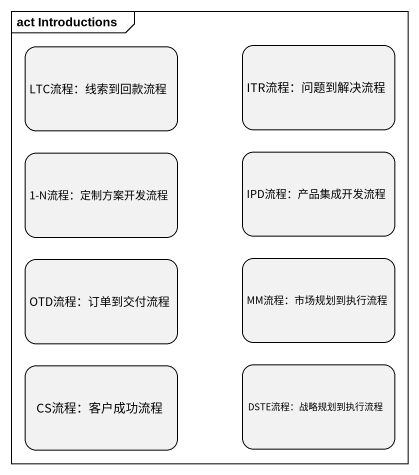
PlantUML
@startuml
mainframe act Introductions
hide empty description
state "LTC流程：线索到回款流程" as LTC流程_线索到回款流程
state "ITR流程：问题到解决流程" as ITR流程_问题到解决流程
state "1-N流程：定制方案开发流程" as s1_N流程_定制方案开发流程
state "IPD流程：产品集成开发流程" as IPD流程_产品集成开发流程
state "OTD流程：订单到交付流程" as OTD流程_订单到交付流程
state "MM流程：市场规划到执行流程" as MM流程_市场规划到执行流程
state "CS流程：客户成功流程" as CS流程_客户成功流程
state "DSTE流程：战略规划到执行流程" as DSTE流程_战略规划到执行流程
@enduml
